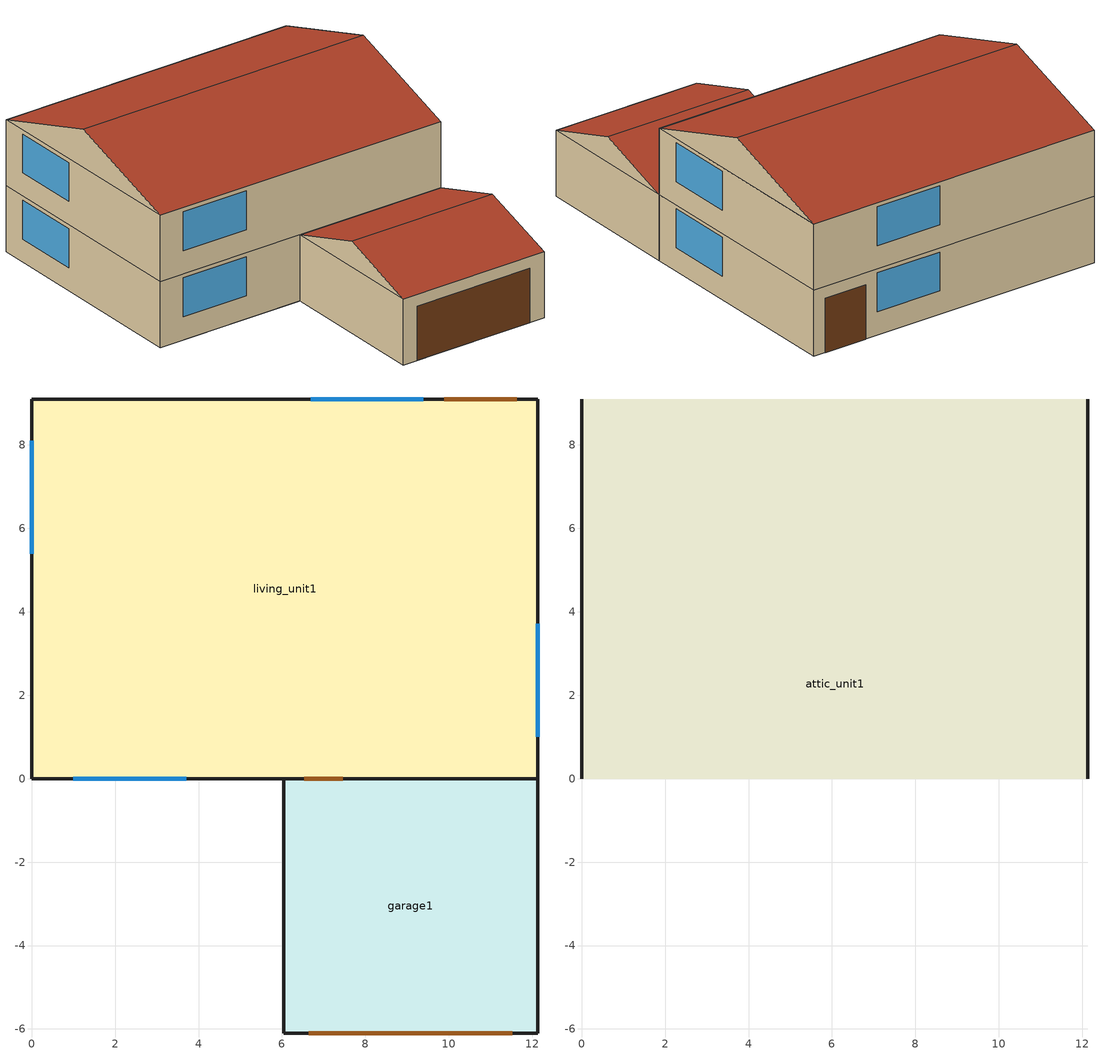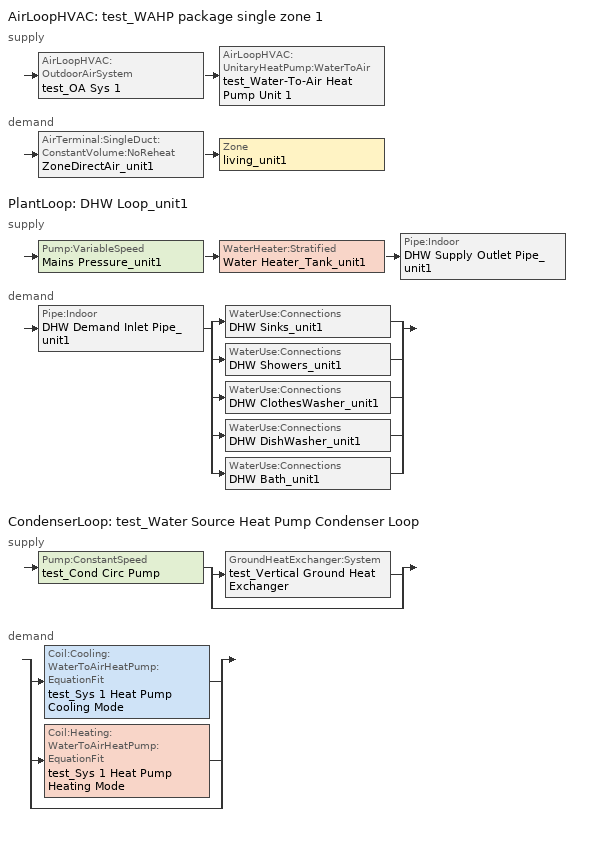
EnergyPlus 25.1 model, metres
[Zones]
living_unit1
 floor adiabatic (Interior Floor): 0,0 0,9.1 12.13,9.1 12.13,0 z2.6
 floor ground (Interior Floor): 0,0 0,9.1 12.13,9.1 12.13,0 z0.01
 wall outside (Exterior Wall): 12.13,0 12.13,9.1 0,9.1 0,0 6.04,0 z0.01:2.6; 0,0 12.13,0 12.13,9.1 0,9.1 0,0 z2.6:5.19
 wall to garage1 (Exterior Wall): 6.04,0 12.13,0 z0.01:2.6
 window (Exterior Window): 1,0 3.71,0 / 9.39,9.1 6.68,9.1 / 12.13,1 12.13,3.71 / 0,8.1 0,5.39 z0.92:2.45; 1,0 3.71,0 / 9.39,9.1 6.68,9.1 / 12.13,1 12.13,3.71 / 0,8.1 0,5.39 z3.52:5.04
 door (Exterior Door): 11.63,9.1 9.89,9.1 z0.01:2.14
 door inside (Exterior Door): 6.54,0 7.45,0 z0.01:2.14
 ceiling to attic_unit1 (Interior Ceiling): 0,0 12.13,0 12.13,9.1 0,9.1 z5.19
garage1
 floor ground (Interior Floor): 6.04,-6.1 6.04,0 12.13,0 12.13,-6.1 z0.01
 wall outside (Gable_end): 6.04,0 6.04,-6.1 12.13,-6.1 12.13,0 z0.01:2.6; 12.13,-6.1,2.6 12.13,0,2.6 12.13,-3.05,3.61; 6.04,0,2.6 6.04,-6.1,2.6 6.04,-3.05,3.61
 door (Exterior Door): 6.65,-6.1 11.52,-6.1 z0.01:2.14
 roof outside (Exterior Roof): 6.04,-6.1,2.6 12.13,-6.1,2.6 12.13,-3.05,3.61 6.04,-3.05,3.61; 12.13,0,2.6 6.04,0,2.6 6.04,-3.05,3.61 12.13,-3.05,3.61
attic_unit1
 wall outside (Gable_end): 12.13,0,5.19 12.13,9.1,5.19 12.13,4.55,6.7; 0,9.1,5.19 0,0,5.19 0,4.55,6.7
 roof outside (Exterior Roof): 0,0,5.19 12.13,0,5.19 12.13,4.55,6.7 0,4.55,6.7; 12.13,9.1,5.19 0,9.1,5.19 0,4.55,6.7 12.13,4.55,6.7
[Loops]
AirLoopHVAC 'test_WAHP package single zone 1'
 supply: AirLoopHVAC:OutdoorAirSystem 'test_OA Sys 1' > AirLoopHVAC:UnitaryHeatPump:WaterToAir 'test_Water-To-Air Heat Pump Unit 1'
 demand: AirTerminal:SingleDuct:ConstantVolume:NoReheat 'ZoneDirectAir_unit1' > Zone 'living_unit1'
PlantLoop 'DHW Loop_unit1'
 supply: Pump:VariableSpeed 'Mains Pressure_unit1' > WaterHeater:Stratified 'Water Heater_Tank_unit1' > Pipe:Indoor 'DHW Supply Outlet Pipe_unit1'
 demand: Pipe:Indoor 'DHW Demand Inlet Pipe_unit1' > split
  | WaterUse:Connections 'DHW Sinks_unit1'
  | WaterUse:Connections 'DHW Showers_unit1'
  | WaterUse:Connections 'DHW ClothesWasher_unit1'
  | WaterUse:Connections 'DHW DishWasher_unit1'
  | WaterUse:Connections 'DHW Bath_unit1'
CondenserLoop 'test_Water Source Heat Pump Condenser Loop'
 supply: Pump:ConstantSpeed 'test_Cond Circ Pump' > split
  | GroundHeatExchanger:System 'test_Vertical Ground Heat Exchanger'
  | bypass
 demand: split
  | Coil:Cooling:WaterToAirHeatPump:EquationFit 'test_Sys 1 Heat Pump Cooling Mode'
  | Coil:Heating:WaterToAirHeatPump:EquationFit 'test_Sys 1 Heat Pump Heating Mode'
  | bypass
[Building]
US+SF+CZ4A+hp+slab+IECC_2024: North Axis {deg}=0; Terrain=Suburbs; Loads Convergence Tolerance Value {W}=0.04; Temperature Convergence Tolerance Value {deltaC}=0.4; Solar Distribution=FullExterior; Maximum Number of Warmup Days=25; Minimum Number of Warmup Days=6
[Site:Location]
New.York-John.F.Kennedy.Intl.AP_NY_USA WMO=744860: Latitude {deg}=40.66; Longitude {deg}=-73.8; Time Zone {hr}=-5; Elevation {m}=7
[SizingPeriod:DesignDay] Day of Month=21; Dry-Bulb Temperature Range Modifier Type=DefaultMultipliers; Humidity Condition Type=Wetbulb; Barometric Pressure {Pa}=101241; Rain Indicator=No; Snow Indicator=No; Daylight Saving Time Indicator=No
Name | Month | Day Type | Maximum Dry-Bulb Temperature {C} | Daily Dry-Bulb Temperature Range {deltaC} | Wetbulb or DewPoint at Maximum Dry-Bulb {C} | Wind Speed {m/s} | Wind Direction {deg} | Solar Model Indicator | Sky Clearness | ASHRAE Clear Sky Optical Depth for Beam Irradiance (taub) | ASHRAE Clear Sky Optical Depth for Diffuse Irradiance (taud)
New.York-John.F.Kennedy.Intl.AP_NY_USA Ann Htg 99.6% Condns DB | 1 | WinterDesignDay | -10.7 | 0 | -10.7 | 7.5 | 320 | ASHRAEClearSky | 0
New.York-John.F.Kennedy.Intl.AP_NY_USA Ann Clg .4% Condns DB=>MWB | 7 | SummerDesignDay | 32.1 | 7.4 | 23.1 | 5.6 | 230 | ASHRAETau |  | 0.541 | 1.8
[Site:GroundTemperature:BuildingSurface]
18, 18, 18, 18, 18, 18, 18, 18, 18, 18, 18, 18
[Site:GroundTemperature:Deep]
16, 16, 16, 16, 16, 16, 16, 16, 16, 16, 16, 16
[Site:GroundTemperature:Undisturbed:KusudaAchenbach]
test_vertical ground heat exchanger ground temps: 1.08, 962, 2576, 12.5, 12.2, 36
[Site:WaterMainsTemperature]
Calculation Method=Correlation; Annual Average Outdoor Air Temperature {C}=12.4667; Maximum Difference In Monthly Average Outdoor Air Temperatures {deltaC}=25.2
[Material]
Name | Roughness | Thickness {m} | Conductivity {W/m-K} | Density {kg/m3} | Specific Heat {J/kg-K} | Thermal Absorptance | Solar Absorptance | Visible Absorptance
sheathing_consol_layer | Rough | 0.031115 | 0.035329 | 20.1 | 1465.415
ceil_consol_layer | Rough | 0.400206 | 0.0617176 | 41.9286 | 776.251
wall_consol_layer | Rough | 0.1397 | 0.057165 | 120.801 | 1036.26
CopperPipe | MediumRough | 0.01905 | 401 | 2243 | 837 | 0.9 | 0.65 | 0.65
Asphalt_shingle | MediumRough | 0.00633985 | 0.08186 | 1121.29 | 1255.2 | 0.9 | 0.75
cement_stucco | MediumSmooth | 0.01905 | 0.721 | 1865.58 | 878.64
syn_stucco | MediumSmooth | 0.003048 | 8.65E-02 | 400 | 878.64 | 0.7
Drywall_1/2in | MediumSmooth | 0.0127 | 0.16009 | 800.923 | 1087.84
OSB_5/8in | MediumSmooth | 0.015875 | 0.1163 | 544.627 | 1213.36
OSB_7/16in | MediumSmooth | 0.0111125 | 0.1163 | 544.627 | 1213.36
Plywood_3/4in | Rough | 0.01905 | 0.115458 | 544.68 | 674.54 | 0.9 | 0.7 | 0.7
Carpet_n_pad | MediumSmooth | 0.0254001 | 0.0601314 | 32.0369 | 836.8 | 0.9 | 0.7 | 0.7
OSB_1/2in | MediumSmooth | 0.0127 | 0.1163 | 544.627 | 1213.36 | 0.9 | 0.7 | 0.7
door_const | Smooth | 0.0422696 | 0.0720096 | 512.64 | 767.58
Std Wood 6inch | MediumSmooth | 0.15 | 0.12 | 540 | 1210 | 0.9 | 0.7 | 0.7
Pipe Insulation | VeryRough | 0.0406504 | 0.0331717 | 91 | 836 | 0.9 | 0.5 | 0.5
[Material:NoMass]
Bldg_paper_felt: Roughness=Smooth; Thermal Resistance {m2-K/W}=0.0105666
[Material:AirGap]
Air_4_in_vert: Thermal Resistance {m2-K/W}=0.158499
[WindowMaterial:SimpleGlazingSystem]
Glass: U-Factor {W/m2-K}=1.70358; Solar Heat Gain Coefficient=0.3344; Visible Transmittance=0.88
[WindowMaterial:Blind]
int_blind: Slat Orientation=Horizontal; Slat Width {m}=0.025; Slat Separation {m}=0.01875; Slat Thickness {m}=0.001; Slat Angle {deg}=45; Slat Conductivity {W/m-K}=221; Slat Beam Solar Transmittance=0; Front Side Slat Beam Solar Reflectance=0.5; Back Side Slat Beam Solar Reflectance=0.5; Slat Diffuse Solar Transmittance=0; Front Side Slat Diffuse Solar Reflectance=0.5; Back Side Slat Diffuse Solar Reflectance=0.5; Slat Beam Visible Transmittance=0; Front Side Slat Beam Visible Reflectance=0.5; Back Side Slat Beam Visible Reflectance=0.5; Slat Diffuse Visible Transmittance=0; Front Side Slat Diffuse Visible Reflectance=0.5; Back Side Slat Diffuse Visible Reflectance=0.5; Slat Infrared Hemispherical Transmittance=0; Front Side Slat Infrared Hemispherical Emissivity=0.9; Back Side Slat Infrared Hemispherical Emissivity=0.9; Blind to Glass Distance {m}=0.05; Blind Top Opening Multiplier=0.5; Blind Bottom Opening Multiplier=0.5; Blind Left Side Opening Multiplier=0.5; Blind Right Side Opening Multiplier=0.5
[Construction]
Exterior Wall: syn_stucco, sheathing_consol_layer, OSB_7/16in, wall_consol_layer, Drywall_1/2in
InteriorFurnishings: Std Wood 6inch
Interior Floor: Plywood_3/4in, Carpet_n_pad
Interior Ceiling: ceil_consol_layer, Drywall_1/2in
Exterior Roof: Asphalt_shingle, OSB_1/2in
Exterior Window: Glass
Exterior Door: door_const
Gable_end: cement_stucco, Bldg_paper_felt, OSB_5/8in, Air_4_in_vert, Drywall_1/2in
window_w_blinds: Glass, int_blind
Insulated Pipe: Pipe Insulation, CopperPipe
[Zone] Multiplier=1
living_unit1; garage1; attic_unit1
[WindowShadingControl]
Shades-living_unit1: Zone=living_unit1; Shading Type=InteriorBlind; Construction with Shading=window_w_blinds; Shading Control Type=OnIfScheduleAllows; Schedule=shading_2012iecc; Shading Control Is Scheduled=Yes; Glare Control Is Active=No; Multiple Surface Control Type=Sequential; Fenestration Surface 1=Window_ldf_1.unit1; Fenestration Surface 2=Window_ldb_1.unit1; Fenestration Surface 3=Window_sdr_1.unit1; Fenestration Surface 4=Window_sdl_1.unit1; Fenestration Surface 5=Window_ldf_2.unit1; Fenestration Surface 6=Window_ldb_2.unit1; Fenestration Surface 7=Window_sdr_2.unit1; Fenestration Surface 8=Window_sdl_2.unit1
[InternalMass]
Internalmass_unit1: Construction=InteriorFurnishings; Zone or ZoneList=living_unit1; Surface Area {m2}=9.89591
[Shading:Overhang] Height above Window or Door {m}=0; Tilt Angle from Window/Door {deg}=90; Left extension from Window/Door Width {m}=0; Right extension from Window/Door Width {m}=0; Depth {m}=0.0152439
Name | Window or Door
Overhang_sdr_1.unit1 | Window_sdr_1.unit1
Overhang_sdr_2.unit1 | Window_sdr_2.unit1
[GroundHeatTransfer:Control]
gtp_control: Run Basement Preprocessor=no; Run Slab Preprocessor=yes
[GroundHeatTransfer:Slab:Materials]
NMAT: Number of materials=2; ALBEDO: Surface Albedo: No Snow=0.16; ALBEDO: Surface Albedo: Snow=0.4; EPSLW: Surface Emissivity: No Snow=0.9; EPSLW: Surface Emissivity: Snow=0.9; Z0: Surface Roughness: No Snow {cm}=0.75; Z0: Surface Roughness: Snow {cm}=0.05; HIN: Indoor HConv: Downward Flow {W/m2-K}=6; HIN: Indoor HConv: Upward {W/m2-K}=9
[GroundHeatTransfer:Slab:MatlProps]
RHO: Slab Material density {kg/m3}=2300; RHO: Soil Density {kg/m3}=1200; CP: Slab CP {J/kg-K}=650; CP: Soil CP {J/kg-K}=1200; TCON: Slab k {W/m-K}=0.9; TCON: Soil k {W/m-K}=1
[GroundHeatTransfer:Slab:BoundConds]
EVTR: Is surface evapotranspiration modeled=FALSE; FIXBC: is the lower boundary at a fixed temperature=TRUE; TDEEPin {C}=10; USRHflag: Is the ground surface h specified by the user?=FALSE
[GroundHeatTransfer:Slab:BldgProps]
IYRS: Number of years to iterate=10; Shape: Slab shape=0; HBLDG: Building height {m}=4; TIN1: January Indoor Average Temperature Setpoint {C}=22.22; TIN2: February Indoor Average Temperature Setpoint {C}=22.22; TIN3: March Indoor Average Temperature Setpoint {C}=22.22; TIN4: April Indoor Average Temperature Setpoint {C}=22.22; TIN5: May Indoor Average Temperature Setpoint {C}=22.22; TIN6: June Indoor Average Temperature Setpoint {C}=23.88; TIN7: July Indoor Average Temperature Setpoint {C}=23.88; TIN8: August Indoor Average Temperature Setpoint {C}=23.88; TIN9: September Indoor Average Temperature Setpoint {C}=23.88; TIN10: October Indoor Average Temperature Setpoint {C}=22.22; TIN11: November Indoor Average Temperature Setpoint {C}=22.22; TIN12: December Indoor Average Temperature Setpoint {C}=22.22; TINAmp: Daily Indoor sine wave variation amplitude {deltaC}=0; ConvTol: Convergence Tolerance=0.1
[GroundHeatTransfer:Slab:Insulation]
RINS: R value of under slab insulation {m2-K/W}=0; DINS: Width of strip of under slab insulation {m}=0; RVINS: R value of vertical insulation {m2-K/W}=1.761; ZVINS: Depth of vertical insulation {m}=1.5; IVINS: Flag: Is there vertical insulation=1
[GroundHeatTransfer:Slab:EquivalentSlab]
APRatio: The area to perimeter ratio for this slab {m}=2.59995; SLABDEPTH: Thickness of slab on grade {m}=0.1; CLEARANCE: Distance from edge of slab to domain edge {m}=15; ZCLEARANCE: Distance from bottom of slab to domain bottom {m}=15
[GroundHeatTransfer:Basement:SimParameters]
F: Multiplier for the ADI solution=0.1; IYRS: Maximum number of yearly iterations:=15
[GroundHeatTransfer:Basement:MatlProps]
NMAT: Number of materials in this domain=6; Density for Foundation Wall {kg/m3}=2243; density for Floor Slab {kg/m3}=2243; density for Ceiling {kg/m3}=311; density for Soil {kg/m3}=1500; density for Gravel {kg/m3}=2000; density for Wood {kg/m3}=449; Specific heat for foundation wall {J/kg-K}=880; Specific heat for floor slab {J/kg-K}=880; Specific heat for ceiling {J/kg-K}=1530; Specific heat for soil {J/kg-K}=840; Specific heat for gravel {J/kg-K}=720; Specific heat for wood {J/kg-K}=1530; Thermal conductivity for foundation wall {W/m-K}=1.4; Thermal conductivity for floor slab {W/m-K}=1.4; Thermal conductivity for ceiling {W/m-K}=0.09; thermal conductivity for soil {W/m-K}=1.1; thermal conductivity for gravel {W/m-K}=1.9; thermal conductivity for wood {W/m-K}=0.12
[GroundHeatTransfer:Basement:Insulation]
REXT: R Value of any exterior insulation {m2-K/W}=1.761e-05; INSFULL: Flag: Is the wall fully insulated?=True
[GroundHeatTransfer:Basement:SurfaceProps]
ALBEDO: Surface albedo for No snow conditions=0.16; ALBEDO: Surface albedo for snow conditions=0.4; EPSLN: Surface emissivity No Snow=0.94; EPSLN: Surface emissivity with Snow=0.86; VEGHT: Surface roughness No snow conditions {cm}=6; VEGHT: Surface roughness Snow conditions {cm}=0.25; PET: Flag, Potential evapotranspiration on?=False
[GroundHeatTransfer:Basement:BldgData]
DWALL: Wall thickness {m}=0.2; DSLAB: Floor slab thickness {m}=0.243828; DGRAVXY: Width of gravel pit beside basement wall {m}=0.3; DGRAVZN: Gravel depth extending above the floor slab {m}=0.2; DGRAVZP: Gravel depth below the floor slab {m}=0.1
[GroundHeatTransfer:Basement:Interior]
COND: Flag: Is the basement conditioned?=True; HIN: Downward convection only heat transfer coefficient {W/m2-K}=0.92; HIN: Upward convection only heat transfer coefficient {W/m2-K}=4.04; HIN: Horizontal convection only heat transfer coefficient {W/m2-K}=3.08; HIN: Downward combined (convection and radiation) heat transfer coefficient {W/m2-K}=6.13; HIN: Upward combined (convection and radiation) heat transfer coefficient {W/m2-K}=9.26; HIN: Horizontal combined (convection and radiation) heat transfer coefficient {W/m2-K}=8.29
[GroundHeatTransfer:Basement:ComBldg]
January average temperature {C}=21; February average temperature {C}=21; March average temperature {C}=21; April average temperature {C}=21; May average temperature {C}=24; June average temperature {C}=24; July average temperature {C}=24; August average temperature {C}=24; September average temperature {C}=24; October average temperature {C}=24; November average temperature {C}=21; December average temperature {C}=21; Daily variation sine wave amplitude {deltaC}=21
[GroundHeatTransfer:Basement:EquivSlab]
APRatio: The area to perimeter ratio for this slab {m}=2.59995; EquivSizing: Flag=True
[GroundHeatTransfer:Basement:EquivAutoGrid]
CLEARANCE: Distance from outside of wall to edge of 3-D ground domain {m}=15; SlabDepth: Thickness of the floor slab {m}=0.1; BaseDepth: Depth of the basement wall below grade {m}=1.21914
[People]
people_unit1: Zone or ZoneList or Space or SpaceList=living_unit1; Number of People Schedule=Occupancy; Number of People Calculation Method=People; Number of People=3; Fraction Radiant=0; Sensible Heat Fraction=autocalculate; Activity Level Schedule=activity_sch; Enable ASHRAE 55 Comfort Warnings=No; Mean Radiant Temperature Calculation Type=EnclosureAveraged
[Lights] Zone or ZoneList or Space or SpaceList=living_unit1; Schedule=InteriorLightingHE; Design Level Calculation Method=LightingLevel; Return Air Fraction=0; Fraction Radiant=0.6; Fraction Visible=0.2; Fraction Replaceable=0
Name | Lighting Level {W}
Living Hardwired Lighting1 | 232.336
Living Plug-in Lighting1 | 105.654
[ElectricEquipment] Zone or ZoneList or Space or SpaceList=living_unit1; Design Level Calculation Method=EquipmentLevel
Name | Schedule | Design Level {W} | Fraction Latent | Fraction Radiant | Fraction Lost
dishwasher1 | DishWasher_equip_sch | 37.141 | 0.15 | 0.6 | 0.25
refrigerator1 | Refrigerator | 84.3882 | 0 | 1 | 0
clotheswasher1 | ClothesWasher_equip_sch | 12.6932 | 0 | 0.8 | 0.2
electric_dryer1 | ClothesDryer | 213.065 | 0.05 | 0.15 | 0.8
electric_range1 | CookingRange | 248.154 | 0.3 | 0.4 | 0.3
television1 | InteriorLighting | 0 | 0 | 1 | 0
electric_mels1 | MiscPlugLoad | 567.464 | 0.06 | 0.69 | 0.25
IECC_Adj1 | MiscPlugLoad | 340.847 | 0.062439 | 0.411909 | 0.251045
[ZoneVentilation:DesignFlowRate]
Ventilation_unit1: Zone or ZoneList or Space or SpaceList=living_unit1; Schedule=always_avail; Design Flow Rate Calculation Method=Flow/Zone; Design Flow Rate {m3/s}=0; Ventilation Type=Exhaust; Fan Pressure Rise {Pa}=0; Fan Total Efficiency=0.6; Constant Term Coefficient=1; Temperature Term Coefficient=0; Velocity Term Coefficient=0; Velocity Squared Term Coefficient=0; Minimum Indoor Temperature {C}=-100; Maximum Indoor Temperature {C}=100; Delta Temperature {deltaC}=-100; Minimum Outdoor Temperature {C}=-100; Maximum Outdoor Temperature {C}=100; Maximum Wind Speed {m/s}=40
[Exterior:Lights]
Name | Schedule | Design Level {W}
Exterior-Lights_unit1 | ExteriorLighting | 43.2425
Garage-Lights_unit1 | InteriorLightingHE | 7.16295
[DesignSpecification:OutdoorAir]
SZ_DSOA_living_unit1: Outdoor Air Method=Flow/Zone; Outdoor Air Flow per Person {m3/s-person}=0; Outdoor Air Flow per Zone {m3/s}=0.0283168
[Sizing:Zone]
living_unit1: Zone Cooling Design Supply Air Temperature Input Method=SupplyAirTemperature; Zone Cooling Design Supply Air Temperature {C}=12; Zone Heating Design Supply Air Temperature Input Method=SupplyAirTemperature; Zone Heating Design Supply Air Temperature {C}=32.22; Zone Cooling Design Supply Air Humidity Ratio {kgWater/kgDryAir}=0.0075; Zone Heating Design Supply Air Humidity Ratio {kgWater/kgDryAir}=0.008; Design Specification Outdoor Air Object=SZ_DSOA_living_unit1; Cooling Design Air Flow Method=DesignDay; Cooling Minimum Air Flow per Zone Floor Area {m3/s-m2}=0.000762; Heating Design Air Flow Method=DesignDay; Heating Maximum Air Flow per Zone Floor Area {m3/s-m2}=0.002032; Heating Maximum Air Flow {m3/s}=0.141576; Heating Maximum Air Flow Fraction=0.3
[Sizing:System]
test_WAHP package single zone 1: Type of Load to Size On=Sensible; Design Outdoor Air Flow Rate {m3/s}=autosize; Central Heating Maximum System Air Flow Ratio=autosize; Preheat Design Temperature {C}=7; Preheat Design Humidity Ratio {kgWater/kgDryAir}=0.008; Precool Design Temperature {C}=11; Precool Design Humidity Ratio {kgWater/kgDryAir}=0.0075; Central Cooling Design Supply Air Temperature {C}=12; Central Heating Design Supply Air Temperature {C}=32.22; Type of Zone Sum to Use=NonCoincident; 100% Outdoor Air in Cooling=No; 100% Outdoor Air in Heating=No; Central Cooling Design Supply Air Humidity Ratio {kgWater/kgDryAir}=0.008; Central Heating Design Supply Air Humidity Ratio {kgWater/kgDryAir}=0.008; Cooling Supply Air Flow Rate Method=DesignDay; Heating Supply Air Flow Rate Method=DesignDay; System Outdoor Air Method=ZoneSum; Zone Maximum Outdoor Air Fraction=1; Cooling Design Capacity Method=CoolingDesignCapacity; Cooling Design Capacity {W}=autosize; Heating Design Capacity Method=HeatingDesignCapacity; Heating Design Capacity {W}=autosize; Central Cooling Capacity Control Method=OnOff; Occupant Diversity=autosize
[Sizing:Plant] Design Loop Exit Temperature {C}=48.8889; Loop Design Temperature Difference {deltaC}=5.55556
Name | Loop Type | Sizing Option | Zone Timesteps in Averaging Window
test_Water Source Heat Pump Condenser Loop | Condenser | NonCoincident | 1
DHW Loop_unit1 | Heating
[ZoneControl:Thermostat]
Zone Thermostat_unit1: Zone or ZoneList=living_unit1; Control Type Schedule=zone_control_type; Control 1=thermostat_living Dual SP Control
[ThermostatSetpoint:DualSetpoint]
thermostat_living Dual SP Control: Heating Setpoint Temperature Schedule=heating_sch; Cooling Setpoint Temperature Schedule=cooling_sch
[AirTerminal:SingleDuct:ConstantVolume:NoReheat]
ZoneDirectAir_unit1: Availability Schedule=always_avail; Maximum Air Flow Rate {m3/s}=autosize
[Zone equipment]
living_unit1: ZoneDirectAir_unit1
[Fan:OnOff]
test_Supply Fan_unit1: Availability Schedule=always_avail; Fan Total Efficiency=0.50054; Pressure Rise {Pa}=400; Maximum Flow Rate {m3/s}=autosize; Motor Efficiency=0.863; Motor In Airstream Fraction=1
[Coil:Heating:Electric]
Supp Heating Coil_unit1: Availability Schedule=always_avail; Efficiency=1; Nominal Capacity {W}=autosize
[Coil:Cooling:WaterToAirHeatPump:EquationFit]
test_Sys 1 Heat Pump Cooling Mode: Rated Air Flow Rate {m3/s}=1; Rated Water Flow Rate {m3/s}=0.00165; Gross Rated Total Cooling Capacity {W}=23125.6; Gross Rated Sensible Cooling Capacity {W}=16267.06; Gross Rated Cooling COP {W/W}=7.00776; Rated Entering Water Temperature {C}=30; Rated Entering Air Dry-Bulb Temperature {C}=27; Rated Entering Air Wet-Bulb Temperature {C}=19; Total Cooling Capacity Curve=test_TotCoolCapCurve; Sensible Cooling Capacity Curve=test_CoolSensCapCurve; Cooling Power Consumption Curve=test_CoolPowCurve; Part Load Fraction Correlation Curve=test_HPACCOOLPLFFPLR; Nominal Time for Condensate Removal to Begin {s}=0; Ratio of Initial Moisture Evaporation Rate and Steady State Latent Capacity=0; Maximum Cycling Rate {cycles/hr}=2.5; Latent Capacity Time Constant {s}=60; Fan Delay Time {s}=60
[Coil:Heating:WaterToAirHeatPump:EquationFit]
test_Sys 1 Heat Pump Heating Mode: Rated Air Flow Rate {m3/s}=1; Rated Water Flow Rate {m3/s}=0.00165; Gross Rated Heating Capacity {W}=19156.73; Gross Rated Heating COP {W/W}=3.16705; Rated Entering Water Temperature {C}=20; Rated Entering Air Dry-Bulb Temperature {C}=20; Ratio of Rated Heating Capacity to Rated Cooling Capacity=1; Heating Capacity Curve=test_HeatCapCurve; Heating Power Consumption Curve=test_HeatPowCurve; Part Load Fraction Correlation Curve=test_HPACHEATPLFFPLR
[Coil:WaterHeating:Desuperheater]
test_WaterHeatingCoil: Availability Schedule=DesuperheaterSched; Setpoint Temperature Schedule=DesuperheaterTempSch; Dead Band Temperature Difference {deltaC}=4; Rated Heat Reclaim Recovery Efficiency=0.25; Rated Inlet Water Temperature {C}=50; Rated Outdoor Air Temperature {C}=35; Maximum Inlet Water Temperature for Heat Reclaim {C}=50; Heat Reclaim Efficiency Function of Temperature Curve=test_HEffFTemp; Tank=Water Heater_Tank_unit1; Heating Source=test_Sys 1 Heat Pump Cooling Mode; Water Flow Rate {m3/s}=0.0001; Water Pump Power {W}=25; Fraction of Pump Heat to Water=0.2; On-Cycle Parasitic Electric Load {W}=10; Off-Cycle Parasitic Electric Load {W}=10
[AirLoopHVAC:UnitaryHeatPump:WaterToAir]
test_Water-To-Air Heat Pump Unit 1: Availability Schedule=always_avail; Supply Air Flow Rate {m3/s}=autosize; Controlling Zone or Thermostat Location=living_unit1; Supply Air Fan=test_Supply Fan_unit1; Heating Coil=test_Sys 1 Heat Pump Heating Mode; Heating Convergence=0.001; Cooling Coil=test_Sys 1 Heat Pump Cooling Mode; Cooling Convergence=0.001; Supplemental Heating Coil=Supp Heating Coil_unit1; Maximum Supply Air Temperature from Supplemental Heater {C}=autosize; Maximum Outdoor Dry-Bulb Temperature for Supplemental Heater Operation {C}=21; Fan Placement=BlowThrough; Supply Air Fan Operating Mode Schedule=fan_cycle
[Controller:OutdoorAir]
test_OA Controller 1: Minimum Outdoor Air Flow Rate {m3/s}=0.1; Maximum Outdoor Air Flow Rate {m3/s}=1; Economizer Control Type=NoEconomizer; Economizer Control Action Type=ModulateFlow; Lockout Type=NoLockout; Minimum Limit Type=FixedMinimum; Minimum Outdoor Air Schedule=OAFractionSched
[AirLoopHVAC]
test_WAHP package single zone 1: Design Supply Air Flow Rate {m3/s}=1
[Pipe:Indoor] Construction=Insulated Pipe; Environment Type=ZONE; Ambient Temperature Zone=living_unit1; Pipe Inside Diameter {m}=0.02; Pipe Length {m}=2
DHW Demand Inlet Pipe_unit1; DHW Supply Outlet Pipe_unit1
[Pump:VariableSpeed]
Mains Pressure_unit1: Design Maximum Flow Rate {m3/s}=autosize; Design Pump Head {Pa}=1; Design Power Consumption {W}=0; Motor Efficiency=1; Fraction of Motor Inefficiencies to Fluid Stream=0; Coefficient 1 of the Part Load Performance Curve=0; Coefficient 2 of the Part Load Performance Curve=1; Coefficient 3 of the Part Load Performance Curve=0; Coefficient 4 of the Part Load Performance Curve=0; Design Minimum Flow Rate {m3/s}=0; Pump Control Type=Intermittent
[Pump:ConstantSpeed]
test_Cond Circ Pump: Design Flow Rate {m3/s}=0.0099; Design Pump Head {Pa}=50000; Design Power Consumption {W}=600; Motor Efficiency=0.87; Fraction of Motor Inefficiencies to Fluid Stream=0; Pump Control Type=Continuous
[GroundHeatExchanger:System]
test_Vertical Ground Heat Exchanger: Design Flow Rate {m3/s}=0.0033; Undisturbed Ground Temperature Model Type=Site:GroundTemperature:Undisturbed:KusudaAchenbach; Undisturbed Ground Temperature Model=test_vertical ground heat exchanger ground temps; Ground Thermal Conductivity {W/m-K}=0.692626; Ground Thermal Heat Capacity {J/m3-K}=2347000; GHE:Vertical:ResponseFactors Object=test_Vertical Ground Heat Exchanger g-functions; g-Function Calculation Method=UHFcalc
[GroundHeatExchanger:Vertical:Properties]
test_Vertical Ground Heat Exchanger Props: Depth of Top of Borehole {m}=1; Borehole Length {m}=76.2; Borehole Diameter {m}=0.127016; Grout Thermal Conductivity {W/m-K}=0.692626; Grout Thermal Heat Capacity {J/m3-K}=3900000; Pipe Thermal Conductivity {W/m-K}=0.391312; Pipe Thermal Heat Capacity {J/m3-K}=1542000; Pipe Outer Diameter {m}=0.0266667; Pipe Thickness {m}=0.00241285; U-Tube Distance {m}=0.051225
[GroundHeatExchanger:ResponseFactors]
test_Vertical Ground Heat Exchanger g-functions: GHE:Vertical:Properties Object=test_Vertical Ground Heat Exchanger Props; Number of Boreholes=120; G-Function Reference Ratio=0.0005; g-Function Ln(T/Ts) Value 1=-15.2996; g-Function g Value 1=-0.348322; g-Function Ln(T/Ts) Value 2=-14.201; g-Function g Value 2=0.022208; g-Function Ln(T/Ts) Value 3=-13.2202; g-Function g Value 3=0.412345; g-Function Ln(T/Ts) Value 4=-12.2086; g-Function g Value 4=0.867498; g-Function Ln(T/Ts) Value 5=-11.1888; g-Function g Value 5=1.357839; g-Function Ln(T/Ts) Value 6=-10.1816; g-Function g Value 6=1.852024; g-Function Ln(T/Ts) Value 7=-9.1815; g-Function g Value 7=2.345656; g-Function Ln(T/Ts) Value 8=-8.6809; g-Function g Value 8=2.593958; g-Function Ln(T/Ts) Value 9=-8.5; g-Function g Value 9=2.679; g-Function Ln(T/Ts) Value 10=-7.8; g-Function g Value 10=3.023; g-Function Ln(T/Ts) Value 11=-7.2; g-Function g Value 11=3.32; g-Function Ln(T/Ts) Value 12=-6.5; g-Function g Value 12=3.681; g-Function Ln(T/Ts) Value 13=-5.9; g-Function g Value 13=4.071; g-Function Ln(T/Ts) Value 14=-5.2; g-Function g Value 14=4.828; g-Function Ln(T/Ts) Value 15=-4.5; g-Function g Value 15=6.253; g-Function Ln(T/Ts) Value 16=-3.963; g-Function g Value 16=7.894; g-Function Ln(T/Ts) Value 17=-3.27; g-Function g Value 17=11.82; g-Function Ln(T/Ts) Value 18=-2.864; g-Function g Value 18=15.117; g-Function Ln(T/Ts) Value 19=-2.577; g-Function g Value 19=18.006; g-Function Ln(T/Ts) Value 20=-2.171; g-Function g Value 20=22.887; g-Function Ln(T/Ts) Value 21=-1.884; g-Function g Value 21=26.924; g-Function Ln(T/Ts) Value 22=-1.191; g-Function g Value 22=38.004; g-Function Ln(T/Ts) Value 23=-0.497; g-Function g Value 23=49.919; g-Function Ln(T/Ts) Value 24=-0.274; g-Function g Value 24=53.407; g-Function Ln(T/Ts) Value 25=-0.051; g-Function g Value 25=56.632; g-Function Ln(T/Ts) Value 26=0.196; g-Function g Value 26=59.825; g-Function Ln(T/Ts) Value 27=0.419; g-Function g Value 27=62.349; g-Function Ln(T/Ts) Value 28=0.642; g-Function g Value 28=64.524; g-Function Ln(T/Ts) Value 29=0.873; g-Function g Value 29=66.412; g-Function Ln(T/Ts) Value 30=1.112; g-Function g Value 30=67.993; g-Function Ln(T/Ts) Value 31=1.335; g-Function g Value 31=69.162; g-Function Ln(T/Ts) Value 32=1.679; g-Function g Value 32=70.476; g-Function Ln(T/Ts) Value 33=2.028; g-Function g Value 33=71.361; g-Function Ln(T/Ts) Value 34=2.275; g-Function g Value 34=71.79; g-Function Ln(T/Ts) Value 35=3.003; g-Function g Value 35=72.511
[WaterHeater:Stratified]
Water Heater_Tank_unit1: Tank Volume {m3}=0.302833; Tank Height {m}=1.594; Tank Shape=VerticalCylinder; Maximum Temperature Limit {C}=51; Heater Priority Control=MasterSlave; Heater 1 Setpoint Temperature Schedule=dhw_setpt_hpwh; Heater 1 Deadband Temperature Difference {deltaC}=2; Heater 1 Capacity {W}=4500; Heater 1 Height {m}=1.129; Heater 2 Setpoint Temperature Schedule=dhw_setpt_hpwh; Heater 2 Deadband Temperature Difference {deltaC}=2; Heater 2 Capacity {W}=0; Heater 2 Height {m}=0.266; Heater Fuel Type=electricity; Heater Thermal Efficiency=1; Off Cycle Parasitic Fuel Consumption Rate {W}=8.3; Off Cycle Parasitic Fuel Type=Electricity; Off Cycle Parasitic Heat Fraction to Tank=0; Off Cycle Parasitic Height {m}=1; On Cycle Parasitic Fuel Consumption Rate {W}=8.3; On Cycle Parasitic Fuel Type=Electricity; On Cycle Parasitic Heat Fraction to Tank=0; On Cycle Parasitic Height {m}=1; Ambient Temperature Indicator=Zone; Ambient Temperature Zone=garage1; Uniform Skin Loss Coefficient per Unit Area to Ambient Temperature {W/m2-K}=0.232136; Skin Loss Fraction to Zone=1; Off Cycle Flue Loss Fraction to Zone=1; Use Side Effectiveness=1; Use Side Inlet Height {m}=0; Use Side Outlet Height {m}=autocalculate; Source Side Effectiveness=1; Source Side Inlet Height {m}=0.7; Source Side Outlet Height {m}=0; Inlet Mode=Fixed; Use Side Design Flow Rate {m3/s}=autosize; Source Side Design Flow Rate {m3/s}=autosize; Indirect Water Heating Recovery Time {hr}=1.5; Number of Nodes=6
[WaterHeater:Sizing]
Water Heater_Tank_unit1: Design Mode=ResidentialHUD-FHAMinimum; Number of Bedrooms=3; Number of Bathrooms=3
[PlantLoop]
DHW Loop_unit1: Fluid Type=Water; Plant Equipment Operation Scheme=DHW Loop Operation_unit1; Maximum Loop Temperature {C}=100; Minimum Loop Temperature {C}=0; Maximum Loop Flow Rate {m3/s}=autosize; Minimum Loop Flow Rate {m3/s}=0; Plant Loop Volume {m3}=autocalculate; Load Distribution Scheme=Optimal
[CondenserLoop]
test_Water Source Heat Pump Condenser Loop: Fluid Type=Water; Condenser Equipment Operation Scheme=test_Tower Loop Operation; Maximum Loop Temperature {C}=80; Minimum Loop Temperature {C}=10; Maximum Loop Flow Rate {m3/s}=0.0099; Minimum Loop Flow Rate {m3/s}=0; Condenser Loop Volume {m3}=autocalculate; Load Distribution Scheme=SequentialLoad
[PlantEquipmentList]
DHW Plant Equipment_unit1: Water Heater_Tank_unit1
[CondenserEquipmentList]
test_All Towers: test_Vertical Ground Heat Exchanger
[PlantEquipmentOperation:Uncontrolled]
test_Year Round Tower: Equipment List=test_All Towers
[PlantEquipmentOperation:HeatingLoad]
DHW Control Scheme_unit1: Load Range 1 Lower Limit {W}=0; Load Range 1 Upper Limit {W}=1E+15; Range 1 Equipment List=DHW Plant Equipment_unit1
[PlantEquipmentOperationSchemes]
DHW Loop Operation_unit1: Control Scheme 1=DHW Control Scheme_unit1; Control Scheme 1 Schedule=always_avail
[CondenserEquipmentOperationSchemes]
test_Tower Loop Operation: Control Scheme 1=test_Year Round Tower; Control Scheme 1 Schedule=always_avail
[AvailabilityManager:Scheduled]
Name | Schedule
System availability; Heat Pump 1 Avail | always_avail
Outdoor Air 1 Avail | OutdoorAirAvailSched
[SetpointManager:Scheduled]
DHW Loop Setpoint Manager_unit1: Control Variable=Temperature; Schedule=DHWSupplySetpoint; Setpoint Node or NodeList=DHW Supply Outlet Node_unit1
[SetpointManager:FollowGroundTemperature]
test_MyCondenserControl: Control Variable=Temperature; Offset Temperature Difference {deltaC}=0; Maximum Setpoint Temperature {C}=80; Minimum Setpoint Temperature {C}=10; Setpoint Node or NodeList=test_Condenser Supply Outlet Node
[WaterUse:Equipment]
Name | Peak Flow Rate {m3/s} | Flow Rate Fraction Schedule | Target Temperature Schedule
Clothes Washer_unit1 | 1.62192e-06 | ClothesWasher_flow_sch | CWWaterTempSchedule
Dishwasher_unit1 | 6.36685e-07 | Dishwasher_flow_sch | DWWaterTempSchedule
Sink_unit1 | 7.1934e-05 | BA_sink_sch | SSBWaterTempSchedule
Showers_unit1 | 0.000141975 | BA_shower_sch | SSBWaterTempSchedule
Baths_unit1 | 0.00027764 | BA_bath_sch | SSBWaterTempSchedule
[WaterUse:Connections] Drain Water Heat Exchanger Type=None
Name | Water Use Equipment 1
DHW Sinks_unit1 | Sink_unit1
DHW Showers_unit1 | Showers_unit1
DHW ClothesWasher_unit1 | Clothes Washer_unit1
DHW DishWasher_unit1 | Dishwasher_unit1
DHW Bath_unit1 | Baths_unit1
[Schedule:Day:Hourly]
OccupancyDay: 1, 1, 1, 1, 1, 1, 1, 0.8831, 0.40861, 0.24189, 0.24189, 0.24189, 0.24189, 0.24189, 0.24189, 0.24189, 0.29498, 0.5531, 0.89693, 0.89693, 0.89693, 1, 1, 1
LightingDay: 0.0625, 0.0625, 0.0625, 0.0625, 0.1875, 0.390625, 0.4375, 0.390625, 0.171875, 0.117188, 0.117188, 0.117188, 0.117188, 0.117188, 0.117188, 0.203125, 0.4375, 0.609375, 0.820312, 0.984375, 1, 0.6875, 0.382812, 0.15625
ExteriorLightingDay: 1, 1, 1, 1, 1, 1, 0, 0, 0, 0, 0, 0, 0, 0, 0, 0, 0, 0, 1, 1, 1, 1, 1, 1
LightingDay_EELighting: 0.06875, 0.06875, 0.06875, 0.06875, 0.20625, 0.429688, 0.48125, 0.429688, 0.189062, 0.128906, 0.128906, 0.128906, 0.128906, 0.128906, 0.128906, 0.223438, 0.48125, 0.670312, 0.902344, 1, 1, 0.75625, 0.421094, 0.171875
RefrigeratorDay: 0.8, 0.782696, 0.765594, 0.742857, 0.731388, 0.731388, 0.75996, 0.8, 0.817103, 0.828571, 0.8, 0.8, 0.839839, 0.839839, 0.828571, 0.839839, 0.885714, 0.971429, 1, 0.971429, 0.942857, 0.925553, 0.885714, 0.828571
MiscPlugLoadDay: 0.60749, 0.559339, 0.552853, 0.545071, 0.524481, 0.585279, 0.676232, 0.718547, 0.60749, 0.517023, 0.529183, 0.529345, 0.520428, 0.538424, 0.568742, 0.600357, 0.710117, 0.862678, 0.936608, 0.966764, 1, 0.976654, 0.845169, 0.734436
CookingRangeDay: 0.0471585, 0.0471585, 0.0235459, 0.0235459, 0.0471585, 0.0707044, 0.165088, 0.283018, 0.306564, 0.320771, 0.283018, 0.330176, 0.377335, 0.306564, 0.292423, 0.377335, 0.613194, 1, 0.778348, 0.400947, 0.235859, 0.165088, 0.103722, 0.0707044
DishwasherWeekday_flow_sch: 0.0732349, 0.0325383, 0.0243798, 0.0162691, 0.0162691, 0.0488074, 0.0976625, 0.146518, 0.276814, 0.309352, 0.268655, 0.227959, 0.195373, 0.2198, 0.179104, 0.170945, 0.179104, 0.236069, 0.415221, 0.5292, 0.43149, 0.31751, 0.211642, 0.146518
DishwasherWeekend_flow_sch: 0.078466, 0.0348624, 0.0261213, 0.0174312, 0.0174312, 0.0522936, 0.104638, 0.156983, 0.296586, 0.331449, 0.287845, 0.244241, 0.209328, 0.2355, 0.191897, 0.183156, 0.191897, 0.252931, 0.444879, 0.567, 0.46231, 0.34019, 0.226759, 0.156983
DishwasherVacation_flow_sch; DishwasherVacation_equip_sch; ClothesWasherVacation_flow_sch; ClothesWasherVacation_equip_sch; ClothesDryerVacation: 0, 0, 0, 0, 0, 0, 0, 0, 0, 0, 0, 0, 0, 0, 0, 0, 0, 0, 0, 0, 0, 0, 0, 0
DishwasherWeekday_equip_sch: 0.129162, 0.0573867, 0.042998, 0.0286934, 0.0286934, 0.0860801, 0.172244, 0.258408, 0.488208, 0.545594, 0.473819, 0.402044, 0.344573, 0.387655, 0.315879, 0.301491, 0.315879, 0.416348, 0.732312, 0.933333, 0.761005, 0.559983, 0.373266, 0.258408
DishwasherWeekend_equip_sch: 0.138388, 0.0614858, 0.0460692, 0.0307429, 0.0307429, 0.0922286, 0.184547, 0.276866, 0.52308, 0.584565, 0.507663, 0.430761, 0.369185, 0.415344, 0.338442, 0.323026, 0.338442, 0.446087, 0.78462, 1, 0.815362, 0.599982, 0.399928, 0.276866
ClothesWasherWeekday_flow_sch: 0.0503457, 0.0402658, 0.0201059, 0.0201059, 0.0402658, 0.0604256, 0.120851, 0.261916, 0.392901, 0.463461, 0.453381, 0.402981, 0.362662, 0.322396, 0.282076, 0.261916, 0.271996, 0.261916, 0.261916, 0.261916, 0.261916, 0.251836, 0.171251, 0.0906654
ClothesWasherWeekend_flow_sch: 0.0615932, 0.0492613, 0.0245977, 0.0245977, 0.0492613, 0.073925, 0.14785, 0.32043, 0.480677, 0.567, 0.554668, 0.493009, 0.443682, 0.39442, 0.345093, 0.32043, 0.332761, 0.32043, 0.32043, 0.32043, 0.32043, 0.308098, 0.209509, 0.11092
ClothesWasherWeekday_equip_sch: 0.0887931, 0.0710155, 0.0354602, 0.0354602, 0.0710155, 0.106571, 0.213142, 0.461934, 0.692948, 0.817391, 0.799614, 0.710725, 0.639615, 0.568599, 0.497489, 0.461934, 0.479711, 0.461934, 0.461934, 0.461934, 0.461934, 0.444156, 0.30203, 0.159904
ClothesWasherWeekend_equip_sch: 0.10863, 0.0868807, 0.0433822, 0.0433822, 0.0868807, 0.130379, 0.260758, 0.565131, 0.847755, 1, 0.978251, 0.869505, 0.782508, 0.695627, 0.60863, 0.565131, 0.586881, 0.565131, 0.565131, 0.565131, 0.565131, 0.543382, 0.369505, 0.195627
ClothesDryerWeekday: 0.0996819, 0.0598091, 0.0398727, 0.0199364, 0.0398727, 0.0598091, 0.159491, 0.318982, 0.486427, 0.685791, 0.785473, 0.817391, 0.7456, 0.677837, 0.610073, 0.578155, 0.558218, 0.546236, 0.518346, 0.510391, 0.5263, 0.546236, 0.4386, 0.239236
ClothesDryerWeekend: 0.121951, 0.0731707, 0.0487805, 0.0243902, 0.0487805, 0.0731707, 0.195122, 0.390244, 0.595097, 0.839, 0.960951, 1, 0.91217, 0.829268, 0.746366, 0.707317, 0.682927, 0.668268, 0.634146, 0.624415, 0.643878, 0.668268, 0.536585, 0.292683
[Schedule:Week:Compact]
RefrigeratorWeek: For: AllDays, RefrigeratorDay
MiscPlugLoadWeek: For: AllDays, MiscPlugLoadDay
CookingRangeWeek: For: AllDays, CookingRangeDay
DishwasherWeek_flow_sch: For: Weekdays, DishwasherWeekday_flow_sch, For: CustomDay1, DishwasherVacation_flow_sch, For: AllOtherDays, DishwasherWeekend_flow_sch
DishwasherWeek_equip_sch: For: Weekdays, DishwasherWeekday_equip_sch, For: CustomDay1, DishwasherVacation_equip_sch, For: AllOtherDays, DishwasherWeekend_equip_sch
ClothesWasherWeek_flow_sch: For: Weekdays, ClothesWasherWeekday_flow_sch, For: CustomDay1, ClothesWasherVacation_flow_sch, For: AllOtherDays, ClothesWasherWeekend_flow_sch
ClothesWasherWeek_equip_sch: For: Weekdays, ClothesWasherWeekday_equip_sch, For: CustomDay1, ClothesWasherVacation_equip_sch, For: AllOtherDays, ClothesWasherWeekend_equip_sch
ClothesDryerWeek: For: Weekdays, ClothesDryerWeekday, For: CustomDay1, ClothesDryerVacation, For: AllOtherDays, ClothesDryerWeekend
OccupancyWeek: AllDays, OccupancyDay
LightingProfileWeek: For: AllDays, LightingDay
LightingProfileWeek_EELighting: For: AllDays, LightingDay_EELighting
ExteriorLightingProfileWeek: For: AllDays, ExteriorLightingDay
[Schedule:Year]
Occupancy: OccupancyWeek, 1, 1, 12, 31
InteriorLighting: LightingProfileWeek, 1, 1, 12, 31
InteriorLightingHE: LightingProfileWeek_EELighting, 1, 1, 12, 31
ExteriorLighting: ExteriorLightingProfileWeek, 1, 1, 12, 31
Refrigerator: RefrigeratorWeek, 1, 1, 12, 31
MiscPlugLoad: MiscPlugLoadWeek, 1, 1, 12, 31
CookingRange: CookingRangeWeek, 1, 1, 12, 31
Dishwasher_flow_sch: DishwasherWeek_flow_sch, 1, 1, 12, 31
ClothesWasher_flow_sch: ClothesWasherWeek_flow_sch, 1, 1, 12, 31
Dishwasher_equip_sch: DishwasherWeek_equip_sch, 1, 1, 12, 31
ClothesWasher_equip_sch: ClothesWasherWeek_equip_sch, 1, 1, 12, 31
ClothesDryer: ClothesDryerWeek, 1, 1, 12, 31
[Schedule:Compact]
BA_shower_sch: Through: 12/31, For: AllDays, Until: 1:00, 0.00110418, Until: 2:00, 0.0005019, Until: 3:00, 0.00030114, Until: 4:00, 0.0005019, Until: 5:00, 0.00140532, Until: 6:00, 0.00521976, Until: 7:00, 0.0118448, Until: 8:00, 0.0117445, Until: 9:00, 0.0095361, Until: 10:00, 0.00742812, Until: 11:00, 0.0060228, Until: 12:00, 0.00471786, Until: 13:00, 0.00341292, Until: 14:00, 0.00291102, Until: 15:00, 0.00260988, Until: 16:00, 0.0025095, Until: 17:00, 0.0030114, Until: 18:00, 0.00391482, Until: 19:00, 0.00421596, Until: 20:00, 0.00421596, Until: 21:00, 0.00421596, Until: 22:00, 0.00411558, Until: 23:00, 0.00291102, Until: 24:00, 0.00210798
BA_bath_sch: Through: 12/31, For: AllDays, Until: 1:00, 0.000103091, Until: 2:00, 5.15455e-05, Until: 3:00, 5.15455e-05, Until: 4:00, 5.15455e-05, Until: 5:00, 0.000103091, Until: 6:00, 0.000244841, Until: 7:00, 0.000592773, Until: 8:00, 0.000747409, Until: 9:00, 0.0008505, Until: 10:00, 0.000747409, Until: 11:00, 0.000592773, Until: 12:00, 0.000451023, Until: 13:00, 0.000399477, Until: 14:00, 0.000296386, Until: 15:00, 0.000296386, Until: 16:00, 0.000296386, Until: 17:00, 0.000502568, Until: 18:00, 0.000592773, Until: 19:00, 0.00099225, Until: 20:00, 0.00128864, Until: 21:00, 0.00128864, Until: 22:00, 0.00099225, Until: 23:00, 0.0008505, Until: 24:00, 0.000502568
BA_sink_sch: Through: 12/31, For: AllDays, Until: 1:00, 0.00244871, Until: 2:00, 0.00122436, Until: 3:00, 0.000874539, Until: 4:00, 0.000874539, Until: 5:00, 0.00122436, Until: 6:00, 0.00314834, Until: 7:00, 0.00734613, Until: 8:00, 0.0108443, Until: 9:00, 0.0115439, Until: 10:00, 0.0108443, Until: 11:00, 0.00944503, Until: 12:00, 0.00874539, Until: 13:00, 0.00857049, Until: 14:00, 0.00787086, Until: 15:00, 0.00752104, Until: 16:00, 0.00717122, Until: 17:00, 0.00839558, Until: 18:00, 0.011369, Until: 19:00, 0.0131181, Until: 20:00, 0.0120686, Until: 21:00, 0.00996975, Until: 22:00, 0.00839558, Until: 23:00, 0.00699632, Until: 24:00, 0.00472251
activity_sch: Through: 12/31, For: AllDays, Until: 24:00, 117.28
zone_control_type: Through: 12/31, For: AllDays, Until 24:00, 4
shading_2012iecc: Through: 12/31, For: AllDays, Until 24:00, 0
dhw_setpt_hpwh: Through: 12/31, For: AllDays, Until 24:00, 44
always_avail; DesuperheaterSched: Through: 12/31, For: AllDays, Until: 24:00, 1
heating_sch: Through: 12/31, For: AllDays, Until: 24:00, 22.2222
cooling_sch: Through: 12/31, For: AllDays, Until: 24:00, 23.8889
fan_cycle: Through: 12/31, For: AllDays, Until: 24:00, 0
OutdoorAirAvailSched: Through: 12/31, For: WeekDays summerdesignday winterdesignday, Until: 5:00, 0, Until: 19:00, 1, Until: 24:00, 0, For: AllotherDays, Until: 24:00, 0
OAFractionSched: Through: 12/31, For: AllDays, Until: 5:00, 0, Until: 19:00, 1, Until: 24:00, 0
DesuperheaterTempSch: Through: 12/31, For: AllDays, Until: 24:00, 60
[Schedule:Constant]
Name | Hourly Value
DWWaterTempSchedule; CWWaterTempSchedule; DHWSupplySetpoint | 48.8889
SSBWaterTempSchedule | 40.5556
[Curve:QuadLinear] Minimum Value of w=-100; Maximum Value of w=100; Minimum Value of x=-100; Maximum Value of x=100; Minimum Value of y=0; Maximum Value of y=100; Minimum Value of z=0; Maximum Value of z=100; Minimum Curve Output=0; Maximum Curve Output=38
Name | Coefficient1 Constant | Coefficient2 w | Coefficient3 x | Coefficient4 y | Coefficient5 z
test_TotCoolCapCurve | -1.68437 | 4.93321 | -2.31448 | 0.0514555 | 0.0208644
test_CoolPowCurve | -4.31576 | 0.641815 | 4.26563 | 0.13797 | -0.0513551
test_HeatCapCurve | -3.57735 | -0.628773 | 5.01227 | 0.0207636 | 0.0182818
test_HeatPowCurve | -6.29077 | 5.39333 | 1.68068 | -0.0426525 | 0.00958122
[Curve:QuintLinear]
test_CoolSensCapCurve: Coefficient1 Constant=4.93131; Coefficient2 v=16.0319; Coefficient3 w=-19.9285; Coefficient4 x=-0.807835; Coefficient5 y=0.481291; Coefficient6 z=0.0198285; Minimum Value of v=-100; Maximum Value of v=100; Minimum Value of w=-100; Maximum Value of w=100; Minimum Value of x=-100; Maximum Value of x=100; Minimum Value of y=0; Maximum Value of y=100; Minimum Value of z=0; Maximum Value of z=100; Minimum Curve Output=0; Maximum Curve Output=38
[Curve:Quadratic] Coefficient1 Constant=0.75; Coefficient2 x=0.25; Coefficient3 x**2=0; Minimum Value of x=0; Maximum Value of x=1
test_HPACCOOLPLFFPLR; test_HPACHEATPLFFPLR
[Curve:Biquadratic]
test_HEffFTemp: Coefficient1 Constant=1; Coefficient2 x=0; Coefficient3 x**2=0; Coefficient4 y=0; Coefficient5 y**2=0; Coefficient6 x*y=0; Minimum Value of x=50; Maximum Value of x=80; Minimum Value of y=20; Maximum Value of y=45; Input Unit Type for X=Temperature; Input Unit Type for Y=Temperature; Output Unit Type=Dimensionless
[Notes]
The Residential Prototype Building Models were developed by Pacific Northwest National Laboratory (PNNL),
under contract with the U.S. Department of Energy (DOE).
The purpose of developing these building prototype models is to measure energy saving impacts from
various residential energy codes. Detailed model development descriptions are documented in
PNNL report titled "Cost-Effectiveness Analysis of the 2009 and 2012 IECC Residential Provisions
- Technical Support Document".
IDF File:     ./input-main/US+SF+CZ4A+hp+slab+IECC_2024.idf
Run Case:     US+SF+CZ4A+hp+slab+IECC_2024
WeatherFile:  USA_NY_New.York-John.F.Kennedy.Intl.AP.744860_TMY3.epw
BEGIN of res.eplus.tmpl
GPARM parameters as run:
ID = US+SF+CZ4A+hp+slab+IECC_2024
weatherfile = USA_NY_New.York-John.F.Kennedy.Intl.AP.744860_TMY3.epw
climate_zone = Climate Zone 4
moisture_regime = Moist
humidity_designation = Not Warm-Humid
tropical_designation = Not Tropical
bldg_type = Single-Family
fndn_type = Slab
system_tag = Heat Pump
code = IECC_2024
state_abbr = NY
iecc2024_ec = yes
appliances_credit = yes
shgc_window =
dhw_source_fuel =
dhw_heater_eff =
afn_control = MultizoneWithDistribution
dhw_type =
webposting = Yes
DEBUG_TYPE = no
hourly_output = no
TEMPLATE_PATH = template/v23.1
default_values = regular
END of res.geo.sf.tmpl
BEGIN of res.mat.consol.tmpl
END of res.mat.consol.tmpl
Location and design-day objects created by:
Site:Location and design-day objects created by:
./modules/doe_bldg_tools/bin/ddy2idf ./tools/epw//USA_NY_New.York-John.F.Kennedy.Intl.AP.744860_TMY3.ddy
